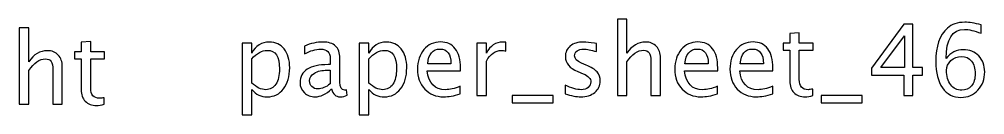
# Model space of a CAD drawing. Header units: centimetres. Extents: x -144 to 123, y -121 to 149.
# Drawn here: x -69.25 to -34.88, y 113.68 to 117.08 of the extents above; entities that cross this region are included whole.
import ezdxf

# ---------------------------------------------------------------- set-up
doc = ezdxf.new("R2010")
doc.units = ezdxf.units.CM
doc.header["$MEASUREMENT"] = 0
doc.layers.add('Layer 1', color=7, linetype='Continuous')

msp = doc.modelspace()

# ---------------------------------------------------------------- linework, layer by layer
at = {"layer": 'Layer 1'}
for points, knots in [([(-47.95588, 114.36329), (-47.95588, 114.36329), (-47.95588, 117.08321), (-47.95588, 117.08321), (-47.95588, 117.08321), (-47.95588, 117.08321), (-47.61722, 117.08321), (-47.61722, 117.08321), (-47.61722, 117.08321), (-47.61722, 117.08321), (-47.61722, 115.87965), (-47.61722, 115.87965), (-47.61722, 115.87965), (-47.43789, 116.14129), (-47.21799, 116.27182), (-46.95811, 116.27182), (-46.95811, 116.27182), (-46.79466, 116.27182), (-46.66472, 116.22067), (-46.56888, 116.11777), (-46.56888, 116.11777), (-46.47304, 116.01547), (-46.42483, 115.8773), (-46.42483, 115.70443), (-46.42483, 115.70443), (-46.42483, 115.70443), (-46.42483, 114.36329), (-46.42483, 114.36329), (-46.42483, 114.36329), (-46.42483, 114.36329), (-46.76349, 114.36329), (-46.76349, 114.36329), (-46.76349, 114.36329), (-46.76349, 114.36329), (-46.76349, 115.5939), (-46.76349, 115.5939), (-46.76349, 115.5939), (-46.76349, 115.73266), (-46.78407, 115.83143), (-46.82464, 115.89023), (-46.82464, 115.89023), (-46.8658, 115.94962), (-46.93341, 115.97901), (-47.02808, 115.97901), (-47.02808, 115.97901), (-47.23622, 115.97901), (-47.4326, 115.84319), (-47.61722, 115.57155), (-47.61722, 115.57155), (-47.61722, 115.57155), (-47.61722, 114.36329), (-47.61722, 114.36329), (-47.61722, 114.36329), (-47.61722, 114.36329), (-47.95588, 114.36329), (-47.95588, 114.36329)], [0, 0, 0, 0, 0.06666667, 0.06666667, 0.06666667, 0.06666667, 0.13333333, 0.13333333, 0.13333333, 0.13333333, 0.2, 0.2, 0.2, 0.2, 0.26666667, 0.26666667, 0.26666667, 0.26666667, 0.33333333, 0.33333333, 0.33333333, 0.33333333, 0.4, 0.4, 0.4, 0.4, 0.46666667, 0.46666667, 0.46666667, 0.46666667, 0.53333333, 0.53333333, 0.53333333, 0.53333333, 0.6, 0.6, 0.6, 0.6, 0.66666667, 0.66666667, 0.66666667, 0.66666667, 0.73333333, 0.73333333, 0.73333333, 0.73333333, 0.8, 0.8, 0.8, 0.8, 0.86666667, 0.86666667, 0.86666667, 0.86666667, 1, 1, 1, 1]), ([(-37.7606, 114.36329), (-37.7606, 114.36329), (-37.7606, 115.08648), (-37.7606, 115.08648), (-37.7606, 115.08648), (-37.7606, 115.08648), (-38.91065, 115.08648), (-38.91065, 115.08648), (-38.91065, 115.08648), (-38.91065, 115.08648), (-38.91065, 115.34401), (-38.91065, 115.34401), (-38.91065, 115.34401), (-38.91065, 115.34401), (-37.7606, 116.91387), (-37.7606, 116.91387), (-37.7606, 116.91387), (-37.7606, 116.91387), (-37.4431, 116.91387), (-37.4431, 116.91387), (-37.4431, 116.91387), (-37.4431, 116.91387), (-37.4431, 115.36518), (-37.4431, 115.36518), (-37.4431, 115.36518), (-37.4431, 115.36518), (-37.1009, 115.36518), (-37.1009, 115.36518), (-37.1009, 115.36518), (-37.1009, 115.36518), (-37.1009, 115.08648), (-37.1009, 115.08648), (-37.1009, 115.08648), (-37.1009, 115.08648), (-37.4431, 115.08648), (-37.4431, 115.08648), (-37.4431, 115.08648), (-37.4431, 115.08648), (-37.4431, 114.36329), (-37.4431, 114.36329), (-37.4431, 114.36329), (-37.4431, 114.36329), (-37.7606, 114.36329), (-37.7606, 114.36329)], [0, 0, 0, 0, 0.08333333, 0.08333333, 0.08333333, 0.08333333, 0.16666667, 0.16666667, 0.16666667, 0.16666667, 0.25, 0.25, 0.25, 0.25, 0.33333333, 0.33333333, 0.33333333, 0.33333333, 0.41666667, 0.41666667, 0.41666667, 0.41666667, 0.5, 0.5, 0.5, 0.5, 0.58333333, 0.58333333, 0.58333333, 0.58333333, 0.66666667, 0.66666667, 0.66666667, 0.66666667, 0.75, 0.75, 0.75, 0.75, 0.83333333, 0.83333333, 0.83333333, 0.83333333, 1, 1, 1, 1]), ([(-36.25306, 115.68503), (-36.09078, 115.89493), (-35.88676, 116.00018), (-35.64099, 116.00018), (-35.64099, 116.00018), (-35.41815, 116.00018), (-35.23589, 115.92668), (-35.0936, 115.77911), (-35.0936, 115.77911), (-34.9519, 115.63153), (-34.88076, 115.4422), (-34.88076, 115.21113), (-34.88076, 115.21113), (-34.88076, 114.94596), (-34.96013, 114.72783), (-35.11947, 114.55673), (-35.11947, 114.55673), (-35.27881, 114.38563), (-35.48107, 114.29979), (-35.72742, 114.29979), (-35.72742, 114.29979), (-36.00729, 114.29979), (-36.22719, 114.41327), (-36.38535, 114.63963), (-36.38535, 114.63963), (-36.5441, 114.86659), (-36.62348, 115.18056), (-36.62348, 115.58096), (-36.62348, 115.58096), (-36.62348, 116.12071), (-36.48472, 116.51641), (-36.20779, 116.76924), (-36.20779, 116.76924), (-36.05727, 116.908), (-35.84913, 116.97738), (-35.58396, 116.97738), (-35.58396, 116.97738), (-35.42991, 116.97738), (-35.23883, 116.94562), (-35.01128, 116.88212), (-35.01128, 116.88212), (-35.01128, 116.88212), (-35.01128, 116.58579), (-35.01128, 116.58579), (-35.01128, 116.58579), (-35.25176, 116.67751), (-35.44932, 116.72337), (-35.60454, 116.72337), (-35.60454, 116.72337), (-36.03669, 116.72337), (-36.25306, 116.37706), (-36.25306, 115.68503)], [0, 0, 0, 0, 0.07142857, 0.07142857, 0.07142857, 0.07142857, 0.14285714, 0.14285714, 0.14285714, 0.14285714, 0.21428571, 0.21428571, 0.21428571, 0.21428571, 0.28571429, 0.28571429, 0.28571429, 0.28571429, 0.35714286, 0.35714286, 0.35714286, 0.35714286, 0.42857143, 0.42857143, 0.42857143, 0.42857143, 0.5, 0.5, 0.5, 0.5, 0.57142857, 0.57142857, 0.57142857, 0.57142857, 0.64285714, 0.64285714, 0.64285714, 0.64285714, 0.71428571, 0.71428571, 0.71428571, 0.71428571, 0.78571429, 0.78571429, 0.78571429, 0.78571429, 0.85714286, 0.85714286, 0.85714286, 0.85714286, 1, 1, 1, 1]), ([(-69.25239, 114.05529), (-69.25239, 114.05529), (-69.25239, 116.77521), (-69.25239, 116.77521), (-69.25239, 116.77521), (-69.25239, 116.77521), (-68.91373, 116.77521), (-68.91373, 116.77521), (-68.91373, 116.77521), (-68.91373, 116.77521), (-68.91373, 115.57165), (-68.91373, 115.57165), (-68.91373, 115.57165), (-68.7344, 115.83329), (-68.5145, 115.96382), (-68.25462, 115.96382), (-68.25462, 115.96382), (-68.09117, 115.96382), (-67.96123, 115.91267), (-67.86539, 115.80977), (-67.86539, 115.80977), (-67.76955, 115.70747), (-67.72134, 115.5693), (-67.72134, 115.39643), (-67.72134, 115.39643), (-67.72134, 115.39643), (-67.72134, 114.05529), (-67.72134, 114.05529), (-67.72134, 114.05529), (-67.72134, 114.05529), (-68.06, 114.05529), (-68.06, 114.05529), (-68.06, 114.05529), (-68.06, 114.05529), (-68.06, 115.2859), (-68.06, 115.2859), (-68.06, 115.2859), (-68.06, 115.42466), (-68.08058, 115.52343), (-68.12115, 115.58223), (-68.12115, 115.58223), (-68.16231, 115.64162), (-68.22992, 115.67101), (-68.32459, 115.67101), (-68.32459, 115.67101), (-68.53273, 115.67101), (-68.72911, 115.53519), (-68.91373, 115.26355), (-68.91373, 115.26355), (-68.91373, 115.26355), (-68.91373, 114.05529), (-68.91373, 114.05529), (-68.91373, 114.05529), (-68.91373, 114.05529), (-69.25239, 114.05529), (-69.25239, 114.05529)], [0, 0, 0, 0, 0.06666667, 0.06666667, 0.06666667, 0.06666667, 0.13333333, 0.13333333, 0.13333333, 0.13333333, 0.2, 0.2, 0.2, 0.2, 0.26666667, 0.26666667, 0.26666667, 0.26666667, 0.33333333, 0.33333333, 0.33333333, 0.33333333, 0.4, 0.4, 0.4, 0.4, 0.46666667, 0.46666667, 0.46666667, 0.46666667, 0.53333333, 0.53333333, 0.53333333, 0.53333333, 0.6, 0.6, 0.6, 0.6, 0.66666667, 0.66666667, 0.66666667, 0.66666667, 0.73333333, 0.73333333, 0.73333333, 0.73333333, 0.8, 0.8, 0.8, 0.8, 0.86666667, 0.86666667, 0.86666667, 0.86666667, 1, 1, 1, 1]), ([(-40.9991, 114.36388), (-41.10376, 114.33507), (-41.19489, 114.32096), (-41.27191, 114.32096), (-41.27191, 114.32096), (-41.44478, 114.32096), (-41.57942, 114.37035), (-41.67585, 114.46912), (-41.67585, 114.46912), (-41.77286, 114.5679), (-41.82107, 114.7049), (-41.82107, 114.8807), (-41.82107, 114.8807), (-41.82107, 114.8807), (-41.82107, 115.97901), (-41.82107, 115.97901), (-41.82107, 115.97901), (-41.82107, 115.97901), (-42.05508, 115.97901), (-42.05508, 115.97901), (-42.05508, 115.97901), (-42.05508, 115.97901), (-42.05508, 116.23301), (-42.05508, 116.23301), (-42.05508, 116.23301), (-42.05508, 116.23301), (-41.82107, 116.23301), (-41.82107, 116.23301), (-41.82107, 116.23301), (-41.82107, 116.23301), (-41.82107, 116.57109), (-41.82107, 116.57109), (-41.82107, 116.57109), (-41.82107, 116.57109), (-41.48241, 116.60343), (-41.48241, 116.60343), (-41.48241, 116.60343), (-41.48241, 116.60343), (-41.48241, 116.23301), (-41.48241, 116.23301), (-41.48241, 116.23301), (-41.48241, 116.23301), (-40.99204, 116.23301), (-40.99204, 116.23301), (-40.99204, 116.23301), (-40.99204, 116.23301), (-40.99204, 115.97901), (-40.99204, 115.97901), (-40.99204, 115.97901), (-40.99204, 115.97901), (-41.48241, 115.97901), (-41.48241, 115.97901), (-41.48241, 115.97901), (-41.48241, 115.97901), (-41.48241, 114.94185), (-41.48241, 114.94185), (-41.48241, 114.94185), (-41.48241, 114.69725), (-41.37598, 114.57496), (-41.16373, 114.57496), (-41.16373, 114.57496), (-41.11846, 114.57496), (-41.06378, 114.5826), (-40.9991, 114.5973), (-40.9991, 114.5973), (-40.9991, 114.5973), (-40.9991, 114.36388), (-40.9991, 114.36388)], [0, 0, 0, 0, 0.05555556, 0.05555556, 0.05555556, 0.05555556, 0.11111111, 0.11111111, 0.11111111, 0.11111111, 0.16666667, 0.16666667, 0.16666667, 0.16666667, 0.22222222, 0.22222222, 0.22222222, 0.22222222, 0.27777778, 0.27777778, 0.27777778, 0.27777778, 0.33333333, 0.33333333, 0.33333333, 0.33333333, 0.38888889, 0.38888889, 0.38888889, 0.38888889, 0.44444444, 0.44444444, 0.44444444, 0.44444444, 0.5, 0.5, 0.5, 0.5, 0.55555556, 0.55555556, 0.55555556, 0.55555556, 0.61111111, 0.61111111, 0.61111111, 0.61111111, 0.66666667, 0.66666667, 0.66666667, 0.66666667, 0.72222222, 0.72222222, 0.72222222, 0.72222222, 0.77777778, 0.77777778, 0.77777778, 0.77777778, 0.83333333, 0.83333333, 0.83333333, 0.83333333, 0.88888889, 0.88888889, 0.88888889, 0.88888889, 1, 1, 1, 1]), ([(-66.22673, 114.05588), (-66.33139, 114.02707), (-66.42252, 114.01296), (-66.49954, 114.01296), (-66.49954, 114.01296), (-66.67241, 114.01296), (-66.80705, 114.06235), (-66.90348, 114.16112), (-66.90348, 114.16112), (-67.00049, 114.2599), (-67.0487, 114.3969), (-67.0487, 114.5727), (-67.0487, 114.5727), (-67.0487, 114.5727), (-67.0487, 115.67101), (-67.0487, 115.67101), (-67.0487, 115.67101), (-67.0487, 115.67101), (-67.28271, 115.67101), (-67.28271, 115.67101), (-67.28271, 115.67101), (-67.28271, 115.67101), (-67.28271, 115.92501), (-67.28271, 115.92501), (-67.28271, 115.92501), (-67.28271, 115.92501), (-67.0487, 115.92501), (-67.0487, 115.92501), (-67.0487, 115.92501), (-67.0487, 115.92501), (-67.0487, 116.26309), (-67.0487, 116.26309), (-67.0487, 116.26309), (-67.0487, 116.26309), (-66.71004, 116.29543), (-66.71004, 116.29543), (-66.71004, 116.29543), (-66.71004, 116.29543), (-66.71004, 115.92501), (-66.71004, 115.92501), (-66.71004, 115.92501), (-66.71004, 115.92501), (-66.21967, 115.92501), (-66.21967, 115.92501), (-66.21967, 115.92501), (-66.21967, 115.92501), (-66.21967, 115.67101), (-66.21967, 115.67101), (-66.21967, 115.67101), (-66.21967, 115.67101), (-66.71004, 115.67101), (-66.71004, 115.67101), (-66.71004, 115.67101), (-66.71004, 115.67101), (-66.71004, 114.63385), (-66.71004, 114.63385), (-66.71004, 114.63385), (-66.71004, 114.38925), (-66.60361, 114.26696), (-66.39136, 114.26696), (-66.39136, 114.26696), (-66.34609, 114.26696), (-66.29141, 114.2746), (-66.22673, 114.2893), (-66.22673, 114.2893), (-66.22673, 114.2893), (-66.22673, 114.05588), (-66.22673, 114.05588)], [0, 0, 0, 0, 0.05555556, 0.05555556, 0.05555556, 0.05555556, 0.11111111, 0.11111111, 0.11111111, 0.11111111, 0.16666667, 0.16666667, 0.16666667, 0.16666667, 0.22222222, 0.22222222, 0.22222222, 0.22222222, 0.27777778, 0.27777778, 0.27777778, 0.27777778, 0.33333333, 0.33333333, 0.33333333, 0.33333333, 0.38888889, 0.38888889, 0.38888889, 0.38888889, 0.44444444, 0.44444444, 0.44444444, 0.44444444, 0.5, 0.5, 0.5, 0.5, 0.55555556, 0.55555556, 0.55555556, 0.55555556, 0.61111111, 0.61111111, 0.61111111, 0.61111111, 0.66666667, 0.66666667, 0.66666667, 0.66666667, 0.72222222, 0.72222222, 0.72222222, 0.72222222, 0.77777778, 0.77777778, 0.77777778, 0.77777778, 0.83333333, 0.83333333, 0.83333333, 0.83333333, 0.88888889, 0.88888889, 0.88888889, 0.88888889, 1, 1, 1, 1]), ([(-61.31558, 113.68243), (-61.31558, 113.68243), (-61.31558, 116.23301), (-61.31558, 116.23301), (-61.31558, 116.23301), (-61.31558, 116.23301), (-60.97692, 116.23301), (-60.97692, 116.23301), (-60.97692, 116.23301), (-60.97692, 116.23301), (-60.97692, 115.87965), (-60.97692, 115.87965), (-60.97692, 115.87965), (-60.83816, 116.14129), (-60.62943, 116.27182), (-60.35132, 116.27182), (-60.35132, 116.27182), (-60.12613, 116.27182), (-59.94916, 116.19009), (-59.8198, 116.02605), (-59.8198, 116.02605), (-59.69045, 115.86201), (-59.62578, 115.63799), (-59.62578, 115.35401), (-59.62578, 115.35401), (-59.62578, 115.04474), (-59.69927, 114.79486), (-59.84567, 114.60553), (-59.84567, 114.60553), (-59.99208, 114.41562), (-60.18493, 114.32096), (-60.42364, 114.32096), (-60.42364, 114.32096), (-60.6453, 114.32096), (-60.82993, 114.40562), (-60.97692, 114.57554), (-60.97692, 114.57554), (-60.97692, 114.57554), (-60.97692, 113.68243), (-60.97692, 113.68243), (-60.97692, 113.68243), (-60.97692, 113.68243), (-61.31558, 113.68243), (-61.31558, 113.68243)], [0, 0, 0, 0, 0.08333333, 0.08333333, 0.08333333, 0.08333333, 0.16666667, 0.16666667, 0.16666667, 0.16666667, 0.25, 0.25, 0.25, 0.25, 0.33333333, 0.33333333, 0.33333333, 0.33333333, 0.41666667, 0.41666667, 0.41666667, 0.41666667, 0.5, 0.5, 0.5, 0.5, 0.58333333, 0.58333333, 0.58333333, 0.58333333, 0.66666667, 0.66666667, 0.66666667, 0.66666667, 0.75, 0.75, 0.75, 0.75, 0.83333333, 0.83333333, 0.83333333, 0.83333333, 1, 1, 1, 1]), ([(-58.13176, 114.60142), (-58.3352, 114.41444), (-58.53099, 114.32096), (-58.71914, 114.32096), (-58.71914, 114.32096), (-58.87377, 114.32096), (-59.00253, 114.36917), (-59.10425, 114.46618), (-59.10425, 114.46618), (-59.20656, 114.5632), (-59.25771, 114.68549), (-59.25771, 114.83307), (-59.25771, 114.83307), (-59.25771, 115.0371), (-59.17187, 115.19408), (-59.00018, 115.30344), (-59.00018, 115.30344), (-58.8285, 115.4128), (-58.58214, 115.46749), (-58.26111, 115.46749), (-58.26111, 115.46749), (-58.26111, 115.46749), (-58.18174, 115.46749), (-58.18174, 115.46749), (-58.18174, 115.46749), (-58.18174, 115.46749), (-58.18174, 115.69268), (-58.18174, 115.69268), (-58.18174, 115.69268), (-58.18174, 115.90963), (-58.29463, 116.01782), (-58.52099, 116.01782), (-58.52099, 116.01782), (-58.69621, 116.01782), (-58.88788, 115.96255), (-59.09543, 115.85201), (-59.09543, 115.85201), (-59.09543, 115.85201), (-59.09543, 116.13071), (-59.09543, 116.13071), (-59.09543, 116.13071), (-58.8673, 116.22478), (-58.65211, 116.27182), (-58.45044, 116.27182), (-58.45044, 116.27182), (-58.24289, 116.27182), (-58.08943, 116.22478), (-57.99124, 116.13012), (-57.99124, 116.13012), (-57.89246, 116.03546), (-57.84307, 115.88964), (-57.84307, 115.69268), (-57.84307, 115.69268), (-57.84307, 115.69268), (-57.84307, 114.84777), (-57.84307, 114.84777), (-57.84307, 114.84777), (-57.84307, 114.65433), (-57.78369, 114.55732), (-57.66433, 114.55732), (-57.66433, 114.55732), (-57.64963, 114.55732), (-57.62788, 114.55967), (-57.59907, 114.56437), (-57.59907, 114.56437), (-57.59907, 114.56437), (-57.57496, 114.37623), (-57.57496, 114.37623), (-57.57496, 114.37623), (-57.65198, 114.33918), (-57.73665, 114.32096), (-57.82955, 114.32096), (-57.82955, 114.32096), (-57.98771, 114.32096), (-58.08825, 114.41444), (-58.13176, 114.60142)], [0, 0, 0, 0, 0.05, 0.05, 0.05, 0.05, 0.1, 0.1, 0.1, 0.1, 0.15, 0.15, 0.15, 0.15, 0.2, 0.2, 0.2, 0.2, 0.25, 0.25, 0.25, 0.25, 0.3, 0.3, 0.3, 0.3, 0.35, 0.35, 0.35, 0.35, 0.4, 0.4, 0.4, 0.4, 0.45, 0.45, 0.45, 0.45, 0.5, 0.5, 0.5, 0.5, 0.55, 0.55, 0.55, 0.55, 0.6, 0.6, 0.6, 0.6, 0.65, 0.65, 0.65, 0.65, 0.7, 0.7, 0.7, 0.7, 0.75, 0.75, 0.75, 0.75, 0.8, 0.8, 0.8, 0.8, 0.85, 0.85, 0.85, 0.85, 0.9, 0.9, 0.9, 0.9, 1, 1, 1, 1]), ([(-57.14751, 113.68243), (-57.14751, 113.68243), (-57.14751, 116.23301), (-57.14751, 116.23301), (-57.14751, 116.23301), (-57.14751, 116.23301), (-56.80885, 116.23301), (-56.80885, 116.23301), (-56.80885, 116.23301), (-56.80885, 116.23301), (-56.80885, 115.87965), (-56.80885, 115.87965), (-56.80885, 115.87965), (-56.67009, 116.14129), (-56.46136, 116.27182), (-56.18325, 116.27182), (-56.18325, 116.27182), (-55.95806, 116.27182), (-55.78109, 116.19009), (-55.65173, 116.02605), (-55.65173, 116.02605), (-55.52238, 115.86201), (-55.45771, 115.63799), (-55.45771, 115.35401), (-55.45771, 115.35401), (-55.45771, 115.04474), (-55.5312, 114.79486), (-55.6776, 114.60553), (-55.6776, 114.60553), (-55.82401, 114.41562), (-56.01686, 114.32096), (-56.25557, 114.32096), (-56.25557, 114.32096), (-56.47723, 114.32096), (-56.66186, 114.40562), (-56.80885, 114.57554), (-56.80885, 114.57554), (-56.80885, 114.57554), (-56.80885, 113.68243), (-56.80885, 113.68243), (-56.80885, 113.68243), (-56.80885, 113.68243), (-57.14751, 113.68243), (-57.14751, 113.68243)], [0, 0, 0, 0, 0.08333333, 0.08333333, 0.08333333, 0.08333333, 0.16666667, 0.16666667, 0.16666667, 0.16666667, 0.25, 0.25, 0.25, 0.25, 0.33333333, 0.33333333, 0.33333333, 0.33333333, 0.41666667, 0.41666667, 0.41666667, 0.41666667, 0.5, 0.5, 0.5, 0.5, 0.58333333, 0.58333333, 0.58333333, 0.58333333, 0.66666667, 0.66666667, 0.66666667, 0.66666667, 0.75, 0.75, 0.75, 0.75, 0.83333333, 0.83333333, 0.83333333, 0.83333333, 1, 1, 1, 1]), ([(-53.55506, 114.42326), (-53.7826, 114.35506), (-53.97721, 114.32096), (-54.13949, 114.32096), (-54.13949, 114.32096), (-54.41642, 114.32096), (-54.64161, 114.41268), (-54.81506, 114.59554), (-54.81506, 114.59554), (-54.98851, 114.77839), (-55.07553, 115.01534), (-55.07553, 115.30697), (-55.07553, 115.30697), (-55.07553, 115.58978), (-54.99909, 115.82203), (-54.84564, 116.00371), (-54.84564, 116.00371), (-54.69218, 116.1848), (-54.4958, 116.27535), (-54.2565, 116.27535), (-54.2565, 116.27535), (-54.03013, 116.27535), (-53.85492, 116.1948), (-53.73145, 116.03369), (-53.73145, 116.03369), (-53.60797, 115.87259), (-53.54624, 115.64446), (-53.54624, 115.34872), (-53.54624, 115.34872), (-53.54624, 115.34872), (-53.548, 115.24524), (-53.548, 115.24524), (-53.548, 115.24524), (-53.548, 115.24524), (-54.72981, 115.24524), (-54.72981, 115.24524), (-54.72981, 115.24524), (-54.68042, 114.79838), (-54.46228, 114.57496), (-54.07599, 114.57496), (-54.07599, 114.57496), (-53.93429, 114.57496), (-53.76084, 114.61494), (-53.55506, 114.6949), (-53.55506, 114.6949), (-53.55506, 114.6949), (-53.55506, 114.42326), (-53.55506, 114.42326)], [0, 0, 0, 0, 0.07692308, 0.07692308, 0.07692308, 0.07692308, 0.15384615, 0.15384615, 0.15384615, 0.15384615, 0.23076923, 0.23076923, 0.23076923, 0.23076923, 0.30769231, 0.30769231, 0.30769231, 0.30769231, 0.38461538, 0.38461538, 0.38461538, 0.38461538, 0.46153846, 0.46153846, 0.46153846, 0.46153846, 0.53846154, 0.53846154, 0.53846154, 0.53846154, 0.61538462, 0.61538462, 0.61538462, 0.61538462, 0.69230769, 0.69230769, 0.69230769, 0.69230769, 0.76923077, 0.76923077, 0.76923077, 0.76923077, 0.84615385, 0.84615385, 0.84615385, 0.84615385, 1, 1, 1, 1]), ([(-52.9618, 114.36329), (-52.9618, 114.36329), (-52.9618, 116.23301), (-52.9618, 116.23301), (-52.9618, 116.23301), (-52.9618, 116.23301), (-52.62314, 116.23301), (-52.62314, 116.23301), (-52.62314, 116.23301), (-52.62314, 116.23301), (-52.62314, 115.87965), (-52.62314, 115.87965), (-52.62314, 115.87965), (-52.48849, 116.14129), (-52.29329, 116.27182), (-52.03694, 116.27182), (-52.03694, 116.27182), (-52.00225, 116.27182), (-51.96579, 116.26888), (-51.92816, 116.263), (-51.92816, 116.263), (-51.92816, 116.263), (-51.92816, 115.94609), (-51.92816, 115.94609), (-51.92816, 115.94609), (-51.98696, 115.96549), (-52.0387, 115.97549), (-52.08339, 115.97549), (-52.08339, 115.97549), (-52.29858, 115.97549), (-52.4785, 115.84849), (-52.62314, 115.5939), (-52.62314, 115.5939), (-52.62314, 115.5939), (-52.62314, 114.36329), (-52.62314, 114.36329), (-52.62314, 114.36329), (-52.62314, 114.36329), (-52.9618, 114.36329), (-52.9618, 114.36329)], [0, 0, 0, 0, 0.09090909, 0.09090909, 0.09090909, 0.09090909, 0.18181818, 0.18181818, 0.18181818, 0.18181818, 0.27272727, 0.27272727, 0.27272727, 0.27272727, 0.36363636, 0.36363636, 0.36363636, 0.36363636, 0.45454545, 0.45454545, 0.45454545, 0.45454545, 0.54545455, 0.54545455, 0.54545455, 0.54545455, 0.63636364, 0.63636364, 0.63636364, 0.63636364, 0.72727273, 0.72727273, 0.72727273, 0.72727273, 0.81818182, 0.81818182, 0.81818182, 0.81818182, 1, 1, 1, 1]), ([(-49.82149, 114.43032), (-49.82149, 114.43032), (-49.82149, 114.74076), (-49.82149, 114.74076), (-49.82149, 114.74076), (-49.59983, 114.63023), (-49.40756, 114.57496), (-49.24352, 114.57496), (-49.24352, 114.57496), (-49.14592, 114.57496), (-49.06478, 114.60142), (-49.00069, 114.65433), (-49.00069, 114.65433), (-48.93661, 114.70666), (-48.90427, 114.77251), (-48.90427, 114.85189), (-48.90427, 114.85189), (-48.90427, 114.96772), (-48.99423, 115.06355), (-49.17414, 115.1394), (-49.17414, 115.1394), (-49.17414, 115.1394), (-49.37229, 115.22348), (-49.37229, 115.22348), (-49.37229, 115.22348), (-49.6645, 115.3446), (-49.81091, 115.51981), (-49.81091, 115.74736), (-49.81091, 115.74736), (-49.81091, 115.91022), (-49.75329, 116.0384), (-49.63805, 116.13188), (-49.63805, 116.13188), (-49.52281, 116.22537), (-49.36464, 116.27182), (-49.16415, 116.27182), (-49.16415, 116.27182), (-49.06008, 116.27182), (-48.93073, 116.25771), (-48.77727, 116.2289), (-48.77727, 116.2289), (-48.77727, 116.2289), (-48.70671, 116.21537), (-48.70671, 116.21537), (-48.70671, 116.21537), (-48.70671, 116.21537), (-48.70671, 115.93315), (-48.70671, 115.93315), (-48.70671, 115.93315), (-48.89545, 115.9896), (-49.04597, 116.01782), (-49.15827, 116.01782), (-49.15827, 116.01782), (-49.25705, 116.01782), (-49.33525, 115.99606), (-49.39463, 115.95314), (-49.39463, 115.95314), (-49.45343, 115.91022), (-49.48282, 115.8526), (-49.48282, 115.78028), (-49.48282, 115.78028), (-49.48282, 115.67856), (-49.40051, 115.59213), (-49.23529, 115.52217), (-49.23529, 115.52217), (-49.23529, 115.52217), (-49.07243, 115.45337), (-49.07243, 115.45337), (-49.07243, 115.45337), (-48.88781, 115.37576), (-48.75728, 115.29345), (-48.68084, 115.20702), (-48.68084, 115.20702), (-48.60382, 115.12059), (-48.5656, 115.0124), (-48.5656, 114.88305), (-48.5656, 114.88305), (-48.5656, 114.71901), (-48.63028, 114.58436), (-48.76022, 114.47912), (-48.76022, 114.47912), (-48.88957, 114.37387), (-49.05537, 114.32096), (-49.25705, 114.32096), (-49.25705, 114.32096), (-49.41227, 114.32096), (-49.59983, 114.35741), (-49.82149, 114.43032)], [0, 0, 0, 0, 0.04347826, 0.04347826, 0.04347826, 0.04347826, 0.08695652, 0.08695652, 0.08695652, 0.08695652, 0.13043478, 0.13043478, 0.13043478, 0.13043478, 0.17391304, 0.17391304, 0.17391304, 0.17391304, 0.2173913, 0.2173913, 0.2173913, 0.2173913, 0.26086957, 0.26086957, 0.26086957, 0.26086957, 0.30434783, 0.30434783, 0.30434783, 0.30434783, 0.34782609, 0.34782609, 0.34782609, 0.34782609, 0.39130435, 0.39130435, 0.39130435, 0.39130435, 0.43478261, 0.43478261, 0.43478261, 0.43478261, 0.47826087, 0.47826087, 0.47826087, 0.47826087, 0.52173913, 0.52173913, 0.52173913, 0.52173913, 0.56521739, 0.56521739, 0.56521739, 0.56521739, 0.60869565, 0.60869565, 0.60869565, 0.60869565, 0.65217391, 0.65217391, 0.65217391, 0.65217391, 0.69565217, 0.69565217, 0.69565217, 0.69565217, 0.73913043, 0.73913043, 0.73913043, 0.73913043, 0.7826087, 0.7826087, 0.7826087, 0.7826087, 0.82608696, 0.82608696, 0.82608696, 0.82608696, 0.86956522, 0.86956522, 0.86956522, 0.86956522, 0.91304348, 0.91304348, 0.91304348, 0.91304348, 1, 1, 1, 1]), ([(-44.394, 114.42326), (-44.62154, 114.35506), (-44.81615, 114.32096), (-44.97843, 114.32096), (-44.97843, 114.32096), (-45.25536, 114.32096), (-45.48055, 114.41268), (-45.654, 114.59554), (-45.654, 114.59554), (-45.82745, 114.77839), (-45.91447, 115.01534), (-45.91447, 115.30697), (-45.91447, 115.30697), (-45.91447, 115.58978), (-45.83803, 115.82203), (-45.68458, 116.00371), (-45.68458, 116.00371), (-45.53112, 116.1848), (-45.33474, 116.27535), (-45.09544, 116.27535), (-45.09544, 116.27535), (-44.86907, 116.27535), (-44.69386, 116.1948), (-44.57039, 116.03369), (-44.57039, 116.03369), (-44.44691, 115.87259), (-44.38518, 115.64446), (-44.38518, 115.34872), (-44.38518, 115.34872), (-44.38518, 115.34872), (-44.38694, 115.24524), (-44.38694, 115.24524), (-44.38694, 115.24524), (-44.38694, 115.24524), (-45.56875, 115.24524), (-45.56875, 115.24524), (-45.56875, 115.24524), (-45.51936, 114.79838), (-45.30122, 114.57496), (-44.91493, 114.57496), (-44.91493, 114.57496), (-44.77323, 114.57496), (-44.59978, 114.61494), (-44.394, 114.6949), (-44.394, 114.6949), (-44.394, 114.6949), (-44.394, 114.42326), (-44.394, 114.42326)], [0, 0, 0, 0, 0.07692308, 0.07692308, 0.07692308, 0.07692308, 0.15384615, 0.15384615, 0.15384615, 0.15384615, 0.23076923, 0.23076923, 0.23076923, 0.23076923, 0.30769231, 0.30769231, 0.30769231, 0.30769231, 0.38461538, 0.38461538, 0.38461538, 0.38461538, 0.46153846, 0.46153846, 0.46153846, 0.46153846, 0.53846154, 0.53846154, 0.53846154, 0.53846154, 0.61538462, 0.61538462, 0.61538462, 0.61538462, 0.69230769, 0.69230769, 0.69230769, 0.69230769, 0.76923077, 0.76923077, 0.76923077, 0.76923077, 0.84615385, 0.84615385, 0.84615385, 0.84615385, 1, 1, 1, 1]), ([(-42.42844, 114.42326), (-42.65598, 114.35506), (-42.85059, 114.32096), (-43.01287, 114.32096), (-43.01287, 114.32096), (-43.2898, 114.32096), (-43.51499, 114.41268), (-43.68844, 114.59554), (-43.68844, 114.59554), (-43.86189, 114.77839), (-43.94891, 115.01534), (-43.94891, 115.30697), (-43.94891, 115.30697), (-43.94891, 115.58978), (-43.87247, 115.82203), (-43.71902, 116.00371), (-43.71902, 116.00371), (-43.56556, 116.1848), (-43.36918, 116.27535), (-43.12988, 116.27535), (-43.12988, 116.27535), (-42.90351, 116.27535), (-42.7283, 116.1948), (-42.60483, 116.03369), (-42.60483, 116.03369), (-42.48135, 115.87259), (-42.41962, 115.64446), (-42.41962, 115.34872), (-42.41962, 115.34872), (-42.41962, 115.34872), (-42.42138, 115.24524), (-42.42138, 115.24524), (-42.42138, 115.24524), (-42.42138, 115.24524), (-43.60319, 115.24524), (-43.60319, 115.24524), (-43.60319, 115.24524), (-43.5538, 114.79838), (-43.33566, 114.57496), (-42.94937, 114.57496), (-42.94937, 114.57496), (-42.80767, 114.57496), (-42.63422, 114.61494), (-42.42844, 114.6949), (-42.42844, 114.6949), (-42.42844, 114.6949), (-42.42844, 114.42326), (-42.42844, 114.42326)], [0, 0, 0, 0, 0.07692308, 0.07692308, 0.07692308, 0.07692308, 0.15384615, 0.15384615, 0.15384615, 0.15384615, 0.23076923, 0.23076923, 0.23076923, 0.23076923, 0.30769231, 0.30769231, 0.30769231, 0.30769231, 0.38461538, 0.38461538, 0.38461538, 0.38461538, 0.46153846, 0.46153846, 0.46153846, 0.46153846, 0.53846154, 0.53846154, 0.53846154, 0.53846154, 0.61538462, 0.61538462, 0.61538462, 0.61538462, 0.69230769, 0.69230769, 0.69230769, 0.69230769, 0.76923077, 0.76923077, 0.76923077, 0.76923077, 0.84615385, 0.84615385, 0.84615385, 0.84615385, 1, 1, 1, 1]), ([(-38.5761, 115.36518), (-38.5761, 115.36518), (-37.73943, 115.36518), (-37.73943, 115.36518), (-37.73943, 115.36518), (-37.73943, 115.36518), (-37.73943, 116.49525), (-37.73943, 116.49525), (-37.73943, 116.49525), (-37.73943, 116.49525), (-38.5761, 115.36518), (-38.5761, 115.36518)], [0, 0, 0, 0, 0.25, 0.25, 0.25, 0.25, 0.5, 0.5, 0.5, 0.5, 1, 1, 1, 1]), ([(-60.97692, 114.80897), (-60.80229, 114.65316), (-60.6359, 114.57496), (-60.47774, 114.57496), (-60.47774, 114.57496), (-60.32193, 114.57496), (-60.20139, 114.64022), (-60.11673, 114.77016), (-60.11673, 114.77016), (-60.03147, 114.9001), (-59.98914, 115.08296), (-59.98914, 115.31932), (-59.98914, 115.31932), (-59.98914, 115.75676), (-60.13378, 115.97549), (-60.42305, 115.97549), (-60.42305, 115.97549), (-60.61238, 115.97549), (-60.797, 115.87318), (-60.97692, 115.66798), (-60.97692, 115.66798), (-60.97692, 115.66798), (-60.97692, 114.80897), (-60.97692, 114.80897)], [0, 0, 0, 0, 0.14285714, 0.14285714, 0.14285714, 0.14285714, 0.28571429, 0.28571429, 0.28571429, 0.28571429, 0.42857143, 0.42857143, 0.42857143, 0.42857143, 0.57142857, 0.57142857, 0.57142857, 0.57142857, 0.71428571, 0.71428571, 0.71428571, 0.71428571, 1, 1, 1, 1]), ([(-56.80885, 114.80897), (-56.63422, 114.65316), (-56.46783, 114.57496), (-56.30967, 114.57496), (-56.30967, 114.57496), (-56.15386, 114.57496), (-56.03332, 114.64022), (-55.94866, 114.77016), (-55.94866, 114.77016), (-55.8634, 114.9001), (-55.82107, 115.08296), (-55.82107, 115.31932), (-55.82107, 115.31932), (-55.82107, 115.75676), (-55.96571, 115.97549), (-56.25498, 115.97549), (-56.25498, 115.97549), (-56.44431, 115.97549), (-56.62893, 115.87318), (-56.80885, 115.66798), (-56.80885, 115.66798), (-56.80885, 115.66798), (-56.80885, 114.80897), (-56.80885, 114.80897)], [0, 0, 0, 0, 0.14285714, 0.14285714, 0.14285714, 0.14285714, 0.28571429, 0.28571429, 0.28571429, 0.28571429, 0.42857143, 0.42857143, 0.42857143, 0.42857143, 0.57142857, 0.57142857, 0.57142857, 0.57142857, 0.71428571, 0.71428571, 0.71428571, 0.71428571, 1, 1, 1, 1]), ([(-54.71217, 115.49924), (-54.71217, 115.49924), (-53.88667, 115.49924), (-53.88667, 115.49924), (-53.88667, 115.49924), (-53.88667, 115.84731), (-54.01661, 116.02135), (-54.2759, 116.02135), (-54.2759, 116.02135), (-54.53696, 116.02135), (-54.68218, 115.84731), (-54.71217, 115.49924)], [0, 0, 0, 0, 0.25, 0.25, 0.25, 0.25, 0.5, 0.5, 0.5, 0.5, 1, 1, 1, 1]), ([(-45.55111, 115.49924), (-45.55111, 115.49924), (-44.72561, 115.49924), (-44.72561, 115.49924), (-44.72561, 115.49924), (-44.72561, 115.84731), (-44.85555, 116.02135), (-45.11484, 116.02135), (-45.11484, 116.02135), (-45.3759, 116.02135), (-45.52112, 115.84731), (-45.55111, 115.49924)], [0, 0, 0, 0, 0.25, 0.25, 0.25, 0.25, 0.5, 0.5, 0.5, 0.5, 1, 1, 1, 1]), ([(-43.58555, 115.49924), (-43.58555, 115.49924), (-42.76005, 115.49924), (-42.76005, 115.49924), (-42.76005, 115.49924), (-42.76005, 115.84731), (-42.88999, 116.02135), (-43.14928, 116.02135), (-43.14928, 116.02135), (-43.41034, 116.02135), (-43.55556, 115.84731), (-43.58555, 115.49924)], [0, 0, 0, 0, 0.25, 0.25, 0.25, 0.25, 0.5, 0.5, 0.5, 0.5, 1, 1, 1, 1]), ([(-35.21942, 115.14411), (-35.21942, 115.33284), (-35.26293, 115.48218), (-35.35054, 115.59213), (-35.35054, 115.59213), (-35.43814, 115.70208), (-35.55809, 115.75676), (-35.71037, 115.75676), (-35.71037, 115.75676), (-35.8556, 115.75676), (-35.97966, 115.70855), (-36.08314, 115.61154), (-36.08314, 115.61154), (-36.18721, 115.51511), (-36.23895, 115.39869), (-36.23895, 115.26287), (-36.23895, 115.26287), (-36.23895, 115.04886), (-36.18956, 114.87717), (-36.09137, 114.74782), (-36.09137, 114.74782), (-35.99259, 114.61847), (-35.86207, 114.55379), (-35.69979, 114.55379), (-35.69979, 114.55379), (-35.55221, 114.55379), (-35.4352, 114.60671), (-35.34877, 114.71254), (-35.34877, 114.71254), (-35.26234, 114.81837), (-35.21942, 114.96242), (-35.21942, 115.14411)], [0, 0, 0, 0, 0.11111111, 0.11111111, 0.11111111, 0.11111111, 0.22222222, 0.22222222, 0.22222222, 0.22222222, 0.33333333, 0.33333333, 0.33333333, 0.33333333, 0.44444444, 0.44444444, 0.44444444, 0.44444444, 0.55555556, 0.55555556, 0.55555556, 0.55555556, 0.66666667, 0.66666667, 0.66666667, 0.66666667, 0.77777778, 0.77777778, 0.77777778, 0.77777778, 1, 1, 1, 1]), ([(-58.18174, 114.78604), (-58.18174, 114.78604), (-58.18174, 115.2664), (-58.18174, 115.2664), (-58.18174, 115.2664), (-58.18174, 115.2664), (-58.29051, 115.26993), (-58.29051, 115.26993), (-58.29051, 115.26993), (-58.47866, 115.26993), (-58.63035, 115.23524), (-58.74618, 115.16586), (-58.74618, 115.16586), (-58.86142, 115.09589), (-58.91904, 115.00358), (-58.91904, 114.88834), (-58.91904, 114.88834), (-58.91904, 114.80779), (-58.89023, 114.73959), (-58.8332, 114.68373), (-58.8332, 114.68373), (-58.77558, 114.62787), (-58.70561, 114.59965), (-58.62271, 114.59965), (-58.62271, 114.59965), (-58.4816, 114.59965), (-58.33461, 114.66198), (-58.18174, 114.78604)], [0, 0, 0, 0, 0.125, 0.125, 0.125, 0.125, 0.25, 0.25, 0.25, 0.25, 0.375, 0.375, 0.375, 0.375, 0.5, 0.5, 0.5, 0.5, 0.625, 0.625, 0.625, 0.625, 0.75, 0.75, 0.75, 0.75, 1, 1, 1, 1]), ([(-51.70885, 114.10929), (-51.70885, 114.10929), (-51.70885, 114.36329), (-51.70885, 114.36329), (-51.70885, 114.36329), (-51.70885, 114.36329), (-50.2413, 114.36329), (-50.2413, 114.36329), (-50.2413, 114.36329), (-50.2413, 114.36329), (-50.2413, 114.10929), (-50.2413, 114.10929), (-50.2413, 114.10929), (-50.2413, 114.10929), (-51.70885, 114.10929), (-51.70885, 114.10929)], [0, 0, 0, 0, 0.2, 0.2, 0.2, 0.2, 0.4, 0.4, 0.4, 0.4, 0.6, 0.6, 0.6, 0.6, 1, 1, 1, 1]), ([(-40.70629, 114.10929), (-40.70629, 114.10929), (-40.70629, 114.36329), (-40.70629, 114.36329), (-40.70629, 114.36329), (-40.70629, 114.36329), (-39.23874, 114.36329), (-39.23874, 114.36329), (-39.23874, 114.36329), (-39.23874, 114.36329), (-39.23874, 114.10929), (-39.23874, 114.10929), (-39.23874, 114.10929), (-39.23874, 114.10929), (-40.70629, 114.10929), (-40.70629, 114.10929)], [0, 0, 0, 0, 0.2, 0.2, 0.2, 0.2, 0.4, 0.4, 0.4, 0.4, 0.6, 0.6, 0.6, 0.6, 1, 1, 1, 1])]:
    msp.add_open_spline(points, degree=3, knots=knots, dxfattribs=at)

doc.saveas('drawing.dxf')
